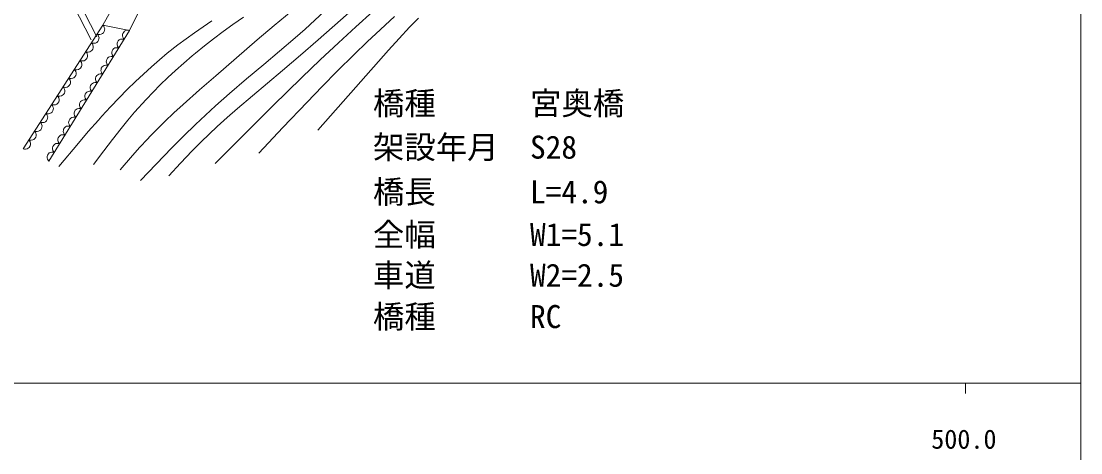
# Model space of a CAD drawing. Units: millimetres, scale not verified. Extents: x 40000 to 680000, y 20000 to 380000.
# Drawn here: x 477847 to 579000, y 198357 to 239524 of the extents above; entities that cross this region are included whole.
import ezdxf
from ezdxf.enums import TextEntityAlignment as Align

# ---------------------------------------------------------------- set-up
doc = ezdxf.new("R2010")
doc.units = ezdxf.units.MM
doc.header["$LTSCALE"] = 1000
doc.linetypes.add('USER2', pattern=[3, 2.25, -0.75])
for name, color, linetype, lineweight in [('M-BGD', 7, 'Continuous', 13), ('M-STR-STR1', 1, 'Continuous', 13), ('M-TTL-BAND', 7, 'Continuous', 13)]:
    doc.layers.add(name, color=color, linetype=linetype, lineweight=lineweight)
doc.styles.add('ＭＳ ゴシック', font='')
doc.styles.get('ＭＳ ゴシック').set_extended_font_data('MS Gothic')

# ---------------------------------------------------------------- blocks, each defined once
blk = doc.blocks.new('BUHIN3')
at = {"color": 7, "linetype": 'Continuous', "lineweight": 13}
blk.add_lwpolyline([(499.7, -17.4), (466.2, 98.8), (409.7, 198.3), (316.1, 311.7), (208.2, 375.5), (92.1, 417), (-62.8, 422.4), (-181.5, 389.1), (-293.6, 332.9), (-394.8, 226.4), (-455.7, 131), (-499.7, 17.4)], dxfattribs=at)

msp = doc.modelspace()

# ---------------------------------------------------------------- linework, layer by layer
at = {"layer": 'M-BGD'}
for p, q in [((482852, 241035), (484529, 237760)), ((483285, 241505), (485063, 238033)), ((485656, 239134), (478036, 227365)), ((480491, 226180), (488196, 238626))]:
    msp.add_line(p, q, dxfattribs=at)
for points in [[(523649, 255735), (522060, 254275), (520450, 252824), (519239, 251765), (516338, 249344), (513451, 246908), (512699, 246237), (511819, 245423), (510946, 244588), (508644, 242312), (506320, 240043), (505868, 239619), (504945, 238777), (504001, 237943), (502513, 236667), (501004, 235400), (499363, 234025), (497736, 232635), (496397, 231449), (495442, 230569), (494493, 229667), (493357, 228557), (492234, 227431), (489224, 224330)], [(491930, 224767), (493045, 225970), (494182, 227166), (495018, 228010), (495778, 228746), (496559, 229475), (497524, 230344), (498503, 231198), (502803, 234818), (504507, 236272), (506204, 237746), (510445, 241499)], [(499071, 239923), (498062, 239217), (497132, 238542), (496205, 237845), (495338, 237168), (494483, 236475), (494160, 236206), (493370, 235530), (492585, 234833), (491851, 234153), (491123, 233453), (490438, 232766), (489768, 232065), (488671, 230848), (488024, 230086), (487387, 229304), (486559, 228250), (485742, 227175), (484759, 225860)], [(503605, 240460), (501995, 239115), (500389, 237748), (496425, 234319), (494866, 232967), (493314, 231594), (492428, 230784), (491556, 229961), (490850, 229268), (490151, 228554), (489896, 228286), (489174, 227501), (488467, 226702), (487294, 225340)], [(511413, 240459), (509778, 238978), (508148, 237474), (506392, 235825), (504642, 234153), (501869, 231455), (496356, 225959)], [(500539, 226949), (502825, 229384), (505132, 231812), (506564, 233292), (508017, 234764), (509630, 236358), (510875, 237556), (512134, 238739), (513474, 239969)], [(515779, 239815), (514931, 238940), (513917, 237861), (512917, 236768), (509790, 233240), (506176, 229141)], [(496048, 239554), (495214, 239001), (494384, 238426), (493590, 237851), (492800, 237255), (491797, 236460), (491037, 235826), (490289, 235177), (489517, 234479), (488758, 233767), (487970, 232998), (487188, 232208), (486365, 231346), (485557, 230471), (485216, 230092), (484251, 228997), (483302, 227890), (481435, 225661)]]:
    msp.add_lwpolyline(points, dxfattribs=at)
at = {"layer": 'M-STR-STR1', "linetype": 'USER2'}
for p, q in [((489212, 245738), (485656, 239134)), ((488196, 238626), (491421, 245317))]:
    msp.add_line(p, q, dxfattribs=at)
at = {"layer": 'M-STR-STR1'}
msp.add_line((485656, 239134), (488196, 238626), dxfattribs=at)
at = {"layer": 'M-TTL-BAND'}
for p, q in [((579000, 20000), (579000, 370000)), ((40000, 205000), (579000, 205000)), ((568000, 205000), (568000, 204000))]:
    msp.add_line(p, q, dxfattribs=at)

# ---------------------------------------------------------------- block references
at = {"layer": 'M-BGD'}
for p, xscale, yscale, rotation in [((485384, 238714), 1.001463, 1.001463, 239.07834), ((487939, 238212), 0.9758634, 0.9758634, 60.23947), ((484840, 237873), 1.001463, 1.001463, 239.07834), ((487426, 237382), 0.9758634, 0.9758634, 60.23947), ((484295, 237033), 1.001463, 1.001463, 239.07834), ((486912, 236552), 0.9758634, 0.9758634, 60.23947), ((483207, 235352), 1.001463, 1.001463, 239.07834), ((483751, 236192), 1.001463, 1.001463, 239.07834), ((486398, 235722), 0.9758634, 0.9758634, 60.23947), ((482662, 234511), 1.001463, 1.001463, 239.07834), ((485371, 234063), 0.9758634, 0.9758634, 60.23947), ((485885, 234893), 0.9758634, 0.9758634, 60.23947), ((482118, 233670), 1.001463, 1.001463, 239.07834), ((484857, 233233), 0.9758634, 0.9758634, 60.23947), ((481574, 232830), 1.001463, 1.001463, 239.07834), ((484344, 232403), 0.9758634, 0.9758634, 60.23947), ((481030, 231989), 1.001463, 1.001463, 239.07834), ((483830, 231574), 0.9758634, 0.9758634, 60.23947), ((479941, 230308), 1.001463, 1.001463, 239.07834), ((480485, 231148), 1.001463, 1.001463, 239.07834), ((483316, 230744), 0.9758634, 0.9758634, 60.23947), ((479397, 229467), 1.001463, 1.001463, 239.07834), ((482289, 229084), 0.9758634, 0.9758634, 60.23947), ((482803, 229914), 0.9758634, 0.9758634, 60.23947), ((478852, 228626), 1.001463, 1.001463, 239.07834), ((481775, 228255), 0.9758634, 0.9758634, 60.23947), ((478308, 227786), 1.001463, 1.001463, 239.07834), ((481262, 227425), 0.9758634, 0.9758634, 60.23947), ((480748, 226595), 0.9758634, 0.9758634, 60.23947)]:
    msp.add_blockref('BUHIN3', p, dxfattribs=dict(at, xscale=xscale, yscale=yscale, rotation=rotation))

# ---------------------------------------------------------------- texts
at = {"layer": 'M-STR-STR1', "style": 'ＭＳ ゴシック'}
for s, p in [('橋種\u3000\u3000\u3000宮奥橋', (511423, 229933)), ('架設年月\u3000S28', (511423, 225753)), ('橋長\u3000\u3000\u3000L=4.9', (511423, 221493)), ('全幅\u3000\u3000\u3000W1=5.1', (511423, 217422)), ('車道\u3000\u3000\u3000W2=2.5', (511423, 213538)), ('橋種\u3000\u3000\u3000RC', (511423, 209592))]:
    msp.add_text(s, height=2199, dxfattribs=at).set_placement(p, align=Align.BOTTOM_LEFT)
at = {"layer": 'M-TTL-BAND', "style": 'ＭＳ ゴシック'}
msp.add_text('500.0', height=1833, dxfattribs=at).set_placement((564719, 198195), align=Align.BOTTOM_LEFT)

doc.saveas('drawing.dxf')
